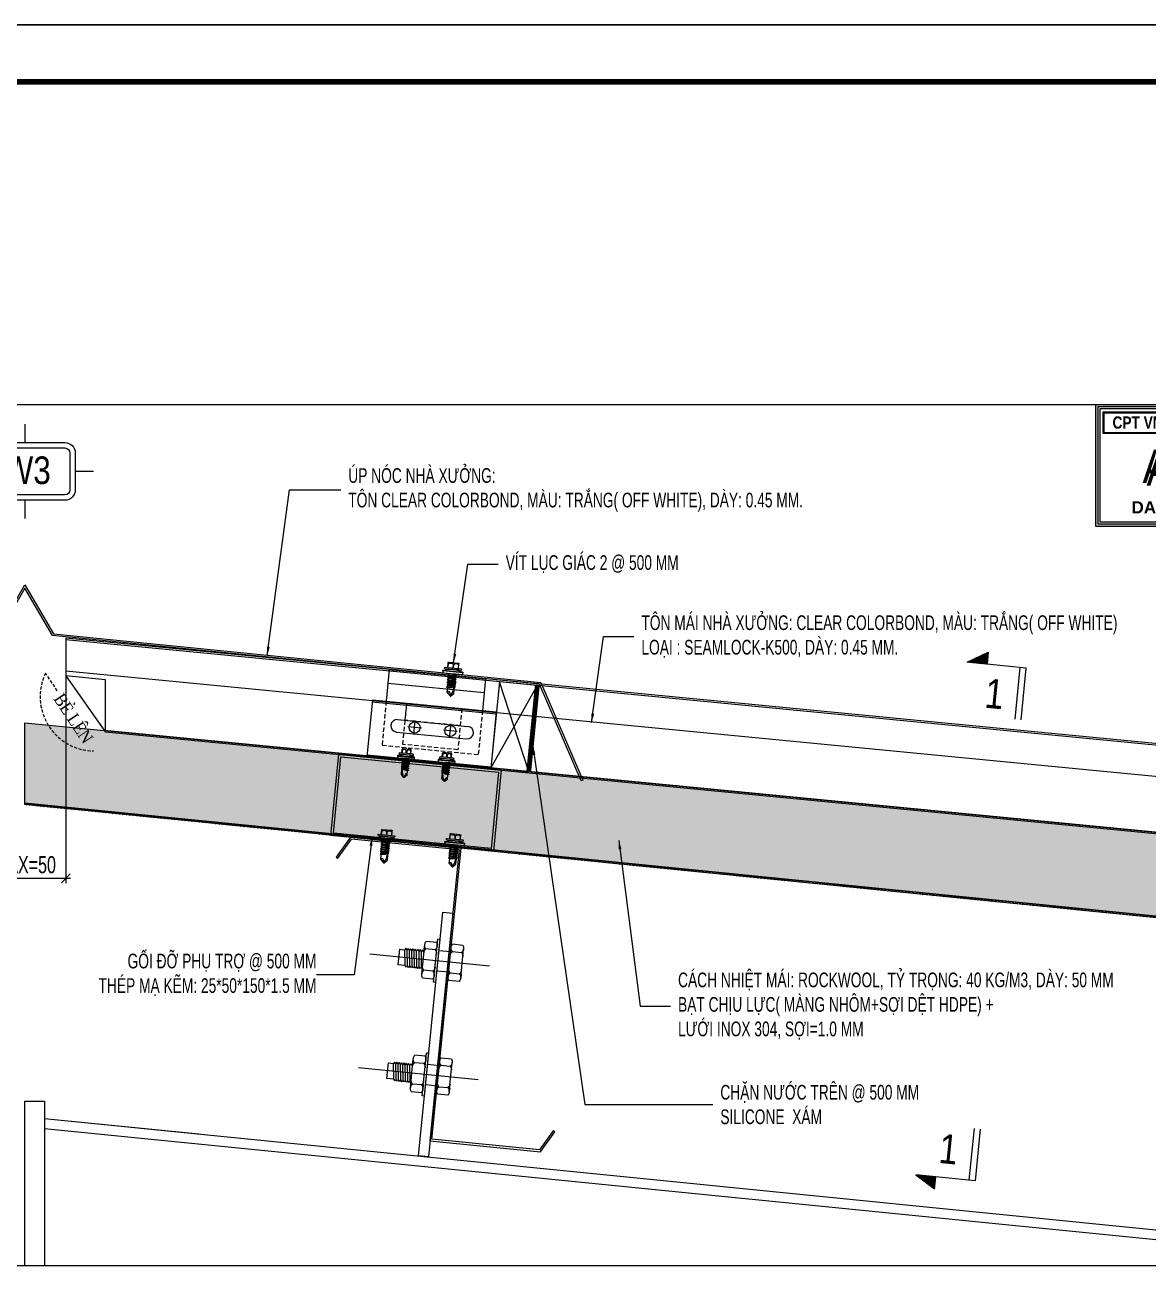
# Model space of a CAD drawing. Header units: inches. Extents: x 340055 to 349452, y -34649 to -30845.
# Drawn here: x 343103.1 to 343332.3, y -32545.8 to -32291.3 of the extents above; entities that cross this region are included whole.
import ezdxf
from ezdxf.enums import TextEntityAlignment as Align

# ---------------------------------------------------------------- set-up
doc = ezdxf.new("R2010")
doc.units = ezdxf.units.IN
doc.header["$MEASUREMENT"] = 0
doc.linetypes.add('DASHED2', pattern=[9.524999999999999, 6.349999999999999, -3.174999999999999])
doc.linetypes.add('HIDDEN2', pattern=[4.7624999999999975, 3.174999999999999, -1.587499999999999])
for name, color, linetype in [('1', 1, 'Continuous'), ('2', 2, 'Continuous'), ('2NET-VE', 8, 'Continuous'), ('3', 3, 'Continuous'), ('5', 5, 'Continuous'), ('7', 7, 'Continuous'), ('8', 8, 'Continuous'), ('9', 9, 'Continuous'), ('DIM', 8, 'Continuous'), ('flashing', 6, 'Continuous'), ('GIANG', 1, 'Continuous'), ('NET IN', 3, 'Continuous'), ('ROOFING', 4, 'Continuous'), ('STRUCTURE', 1, 'Continuous')]:
    doc.layers.add(name, color=color, linetype=linetype)
doc.layers.add('TL-TIILE BLOCK A2$0$TL-TITLE BLOCK 1', color=7, linetype='Continuous', lineweight=50)
doc.styles.add('2501', font='', dxfattribs={"height": 250})
doc.styles.add('DIM', font='SIMPLEX.shx', dxfattribs={"width": 0.7, "bigfont": 'EXTFONT.shx'})
doc.styles.add('hx2', font='')
doc.styles.add('HX3', font='')
doc.styles.add('ST1H', font='vnshxh.shx', dxfattribs={"width": 0.7})
doc.styles.get('2501').set_extended_font_data('.VnArialH', bold=True)
doc.styles.get('hx2').set_extended_font_data('.VnArial NarrowH')
doc.styles.get('HX3').set_extended_font_data('.VnBlackH')
doc.dimstyles.new('3', dxfattribs={"dimtxt": 3.5, "dimasz": 1.8, "dimexe": 1, "dimexo": 0, "dimgap": 1, "dimtad": 1, "dimdec": 0, "dimlfac": 3, "dimzin": 0, "dimdsep": 46, "dimtxsty": 'ST1H', "dimblk": 'OBLIQUE', "dimcen": 1, "dimdle": 1, "dimclrd": 8, "dimclre": 8, "dimclrt": 3, "dimadec": 0, "dimazin": 0, "dimtfac": 1, "dimtdec": 0, "dimtix": 1, "dimtofl": 0, "dimtmove": 1, "dimatfit": 3, "dimfxl": 0, "dimtolj": 1, "dimtzin": 0, "dimlwd": -1, "dimlwe": -1, "dimarcsym": 0})

# ---------------------------------------------------------------- blocks, each defined once
blk = doc.blocks.new('*U82')
at = {"layer": '2NET-VE', "ltscale": 0.5}
for p, q in [((4.02871119149e-05, 8.319874689765246), (9.466706990808484, 8.319874685468669)), ((22.91343336234266, 7.38987916511723), (22.87069291986178, 7.38987916511723)), ((4.02871119149e-05, -8.320125312848058), (9.466706987119565, -8.32012531326473)), ((22.91343336234266, -7.389879165995813), (22.91174140836509, -7.389879165995813))]:
    blk.add_line(p, q, dxfattribs=at)
at = {"layer": '7', "linetype": 'Continuous'}
for p, q in [((21.91474915082497, 6.385581830747464), (23.13037662537889, 7.662698196652849)), ((22.34849698870519, -6.385581830907545), (23.84662732247149, 6.385581830747464)), ((23.13037662537889, 7.662698196652849), (23.84662732247149, 6.385581830747464)), ((23.84662732247149, 6.385581830747464), (25.06225479751291, 7.662698196652849)), ((24.28037516083921, -6.385581830907545), (25.77850549411803, 6.385581830747464)), ((25.06225479751291, 7.662698196652849), (25.77850549411803, 6.385581830747464)), ((25.77850549411803, 6.385581830747464), (26.99413296914124, 7.662698196652849)), ((26.21225333248574, -6.385581830907545), (27.71038366576819, 6.385581830747464)), ((26.99413296914124, 7.662698196652849), (27.71038366576819, 6.385581830747464)), ((27.71038366576819, 6.385581830747464), (28.92601114080596, 7.662698196652849)), ((28.14413150413591, -6.385581830907545), (29.64226183789859, 6.385581830747464)), ((28.92601114080596, 7.662698196652849), (29.64226183789859, 6.385581830747464)), ((29.64226183741473, 6.385581830747464), (30.8578893124343, 7.66269819663284)), ((30.07600967578244, -6.385581830925736), (31.57414000954876, 6.385581830747464)), ((30.07600967578244, -6.385581830925736), (31.57414000908308, 6.385581830747464)), ((30.8578893124343, 7.66269819663284), (31.57414000954876, 6.385581830747464)), ((31.57414000908308, 6.385581830747464), (32.78976748410267, 7.66269819663284)), ((32.00788784742896, -6.385581830945744), (33.50601818119527, 6.385581830747464)), ((32.78976748410267, 7.66269819663284), (33.50601818119527, 6.385581830747464)), ((33.50601818072963, 6.385581830727455), (34.72164565573101, 7.66269819663284)), ((33.93976601907914, -6.385581830945744), (35.43789635284182, 6.385581830727455)), ((33.93976601907914, -6.385581830945744), (35.43789635237615, 6.385581830747464)), ((33.93976601907914, -6.385581830945744), (35.43789635284182, 6.385581830727455)), ((34.72164565573101, 7.66269819663284), (35.43789635284182, 6.385581830727455)), ((35.43789635237615, 6.385581830747464), (36.65352382739937, 7.66269819663284)), ((35.87164419074386, -6.385581830945744), (37.36977452449199, 6.385581830727455)), ((36.65352382739937, 7.66269819663284), (37.36977452449199, 6.385581830727455)), ((41.87965121403455, 6.385581830727455), (37.36977452449199, 6.385581830727455)), ((41.87965121403455, 6.385581830727455), (41.87965121401636, -6.385581830965753)), ((22.09845355999121, -6.385581831003951), (21.66470572204915, -6.385581831003951)), ((22.34849698870519, -6.385581830907545), (21.91474915080314, -6.385581830907545)), ((22.34849698870519, -6.385581830907545), (23.06474768581963, -7.662698196812931)), ((23.06474768581963, -7.662698196812931), (24.28037516083921, -6.385581830907545)), ((24.28037516083921, -6.385581830907545), (24.99662585746617, -7.662698196812931)), ((24.99662585746617, -7.662698196812931), (26.21225333248574, -6.385581830907545)), ((26.21225333248574, -6.385581830907545), (26.92850402913452, -7.662698196812931)), ((26.92850402913452, -7.662698196812931), (28.14413150413591, -6.385581830907545)), ((28.14413150413591, -6.385581830907545), (28.86038220078105, -7.662698196812931)), ((28.86038220078105, -7.662698196812931), (30.07600967578244, -6.385581830925736)), ((30.07600967578244, -6.385581830925736), (30.79226037242758, -7.662698196812931)), ((30.79226037242758, -7.662698196812931), (32.00788784742896, -6.385581830945744)), ((32.00788784742896, -6.385581830945744), (32.72413854407775, -7.66269819683112)), ((32.72413854407775, -7.66269819683112), (33.93976601907914, -6.385581830945744)), ((33.93976601907914, -6.385581830945744), (34.65601671572429, -7.66269819683112)), ((34.65601671572429, -7.66269819683112), (35.87164419074386, -6.385581830945744)), ((35.87164419078388, -6.385581830925736), (41.87965121401636, -6.385581830965753))]:
    blk.add_line(p, q, dxfattribs=at)
at = {"layer": '8', "linetype": 'Continuous'}
for p, q in [((-10.24076548806624, 8.7777989853513), (-10.2407654878516, 11.85002863176863)), ((-10.240765487928, -11.8500286404868), (-10.2407654878516, 11.85002863176863)), ((-0.9216546193711109, 14.92225827810956), (-9.319110868458665, 14.92225827801315)), ((0, 8.777798985214877), (1.164153e-10, 11.85002863184684)), ((5.82077e-11, -11.85002864037039), (1.164153e-10, 11.85002863184684)), ((9.466666660932127, -17.55559797977184), (9.466666660932127, 17.55559797893329)), ((9.466666660932127, 17.55559797893329), (11.42394023400108, 17.55559797875867)), ((11.42394023384828, -17.55559797957721), (11.42394023400108, 17.55559797875867)), ((11.42394023400108, 8.777798989067373), (11.4239402339065, 11.85002863569933)), ((11.42394023394288, -11.85002863651789), (11.4239402339065, 11.85002863569933)), ((12.34559485337584, 14.92225828196205), (20.74305110248159, 14.92225828186383)), ((21.66470572206734, 8.777798989203795), (21.66470572185634, 11.85002863562111)), ((21.66470572189272, -11.85002863663431), (21.66470572185634, 11.85002863562111)), ((-1.38547495232342, 8.777798985313103), (-8.855290535466338, 8.777798985331293)), ((12.80941518632815, 8.777798989163779), (20.27923076947107, 8.777798989183788)), ((-10.24076548779339, -8.777798993854839), (-10.240765487928, -11.8500286404868)), ((-1.38547495232342, -8.77779899404947), (-8.855290535524544, -8.77779899404947)), ((-1.346052e-10, -8.777798993913047), (5.82077e-11, -11.85002864037039)), ((11.42394023411751, -8.77779899006237), (11.42394023394288, -11.85002863651789)), ((12.80941518632815, -8.777798990196976), (20.27923076948926, -8.777798990196976)), ((21.6647057218163, -8.777798990004161), (21.66470572189272, -11.85002863663431)), ((-9.319110868440477, -14.92225828672951), (-0.9216546193129032, -14.92225828665311)), ((9.466666660932127, -17.55559797977184), (11.42394023384828, -17.55559797957721)), ((20.7430511024634, -14.92225828287883), (12.34559485331763, -14.92225828280061))]:
    blk.add_line(p, q, dxfattribs=at)
at = {"layer": '8', "ltscale": 10}
blk.add_line((-32.75750375750795, -1.989e-12), (65.48963664654573, -4.292868183907592e-10), dxfattribs=at)
at = {"layer": '8', "linetype": 'Continuous'}
for centre, radius, start, end in [((-4.659476129978429, 11.85002863161401), 5.581289358038603, 146.6020000101309, 180), ((-6.141761090973886, 11.85002863184684), 4.099004396956814, 180, 228.5476307284402), ((-4.099004396895907, 11.85002863173043), 4.099004396956814, 311.4523692762854, 0), ((-5.581289358029606, 11.85002863184684), 5.581289358038603, 0, 33.39799999770286), ((17.00522959203069, 11.85002863569933), 5.581289358038603, 146.6020000022971, 180), ((15.52294463086061, 11.85002863558292), 4.099004396956814, 180, 228.5476307253763), ((17.56570132495678, 11.85002863569933), 4.099004396956814, 311.4523692715597, 0), ((16.08341636397951, 11.85002863546651), 5.581289358038603, 0, 33.39799998986911), ((-6.141761090915678, 5.705569339010372), 4.099004396956814, 131.4523692762853, 180), ((-4.099004396837699, 5.705569338875767), 4.099004396956814, 0, 48.54763072844033), ((15.52294463084242, 5.705569342726443), 4.099004396956814, 131.4523692715597, 180), ((17.5657013249204, 5.705569342862868), 4.099004396956814, 0, 48.54763072537632), ((-6.141761090973886, -5.705569347515727), 4.099004396956814, 180, 228.5476307284402), ((-6.141761090915678, -11.85002864035038), 4.099004396956814, 131.4523692762853, 180), ((-4.099004396895907, -5.705569347612134), 4.099004396956814, 311.4523692762854, 0), ((-4.099004396972304, -11.85002864025397), 4.099004396956814, 0, 48.54763072844033), ((15.52294463086061, -5.705569343759641), 4.099004396956814, 180, 228.5476307253763), ((15.52294463097703, -11.85002863640148), 4.099004396956814, 131.4523692715597, 180), ((17.56570132495678, -5.705569343663233), 4.099004396956814, 311.4523692715597, 0), ((17.56570132493859, -11.8500286364997), 4.099004396956814, 0, 48.54763072537632), ((-4.659476129880204, -11.85002864025397), 5.581289358038603, 180, 213.3979999977029), ((-5.581289358106005, -11.85002864040859), 5.581289358038603, 326.6020000101309, 0), ((17.00522959211073, -11.85002863655791), 5.581289358038603, 180, 213.3979999898691), ((16.08341636388493, -11.85002863640148), 5.581289358038603, 326.6020000022971, 0)]:
    blk.add_arc(centre, radius, start, end, dxfattribs=at)
blk = doc.blocks.new('*U81')
at = {"layer": '2NET-VE', "ltscale": 0.5}
for p, q in [((4.02871119149e-05, 8.319874689765246), (9.46670697776559, 8.319874685468669)), ((22.91343334929976, 7.38987916511723), (22.87069290681889, 7.38987916511723)), ((4.02871119149e-05, -8.320125312848058), (9.46670697407667, -8.32012531326473)), ((22.91343334929976, -7.389879165995813), (22.91174139532219, -7.389879165995813))]:
    blk.add_line(p, q, dxfattribs=at)
at = {"layer": '7', "linetype": 'Continuous'}
for p, q in [((21.91474913778207, 6.385581830747464), (23.13037661233599, 7.662698196652849)), ((22.34849697566229, -6.385581830907545), (23.8466273094286, 6.385581830747464)), ((23.13037661233599, 7.662698196652849), (23.8466273094286, 6.385581830747464)), ((23.8466273094286, 6.385581830747464), (25.06225478447001, 7.662698196652849)), ((24.28037514779631, -6.385581830907545), (25.77850548107513, 6.385581830747464)), ((25.06225478447001, 7.662698196652849), (25.77850548107513, 6.385581830747464)), ((25.77850548107513, 6.385581830747464), (26.99413295609835, 7.662698196652849)), ((26.21225331944284, -6.385581830907545), (27.7103836527253, 6.385581830747464)), ((26.99413295609835, 7.662698196652849), (27.7103836527253, 6.385581830747464)), ((27.7103836527253, 6.385581830747464), (28.92601112776307, 7.662698196652849)), ((28.14413149109301, -6.385581830907545), (29.64226182485569, 6.385581830747464)), ((28.92601112776307, 7.662698196652849), (29.64226182485569, 6.385581830747464)), ((29.64226182437184, 6.385581830747464), (30.85788929939141, 7.66269819663284)), ((30.07600966273954, -6.385581830925736), (31.57413999650586, 6.385581830747464)), ((30.07600966273954, -6.385581830925736), (31.57413999604019, 6.385581830747464)), ((30.85788929939141, 7.66269819663284), (31.57413999650586, 6.385581830747464)), ((31.57413999604019, 6.385581830747464), (32.78976747105978, 7.66269819663284)), ((32.00788783438607, -6.385581830945744), (33.50601816815238, 6.385581830747464)), ((32.78976747105978, 7.66269819663284), (33.50601816815238, 6.385581830747464)), ((33.50601816768673, 6.385581830727455), (34.72164564268812, 7.66269819663284)), ((33.93976600603624, -6.385581830945744), (35.43789633979893, 6.385581830727455)), ((33.93976600603624, -6.385581830945744), (35.43789633933326, 6.385581830747464)), ((33.93976600603624, -6.385581830945744), (35.43789633979893, 6.385581830727455)), ((34.72164564268812, 7.66269819663284), (35.43789633979893, 6.385581830727455)), ((35.43789633933326, 6.385581830747464), (36.65352381435648, 7.66269819663284)), ((35.87164417770096, -6.385581830945744), (37.36977451144909, 6.385581830727455)), ((36.65352381435648, 7.66269819663284), (37.36977451144909, 6.385581830727455)), ((41.87965120099166, 6.385581830727455), (37.36977451144909, 6.385581830727455)), ((41.87965120099166, 6.385581830727455), (41.87965120097347, -6.385581830965753)), ((22.09845354694831, -6.385581831003951), (21.66470570900626, -6.385581831003951)), ((22.34849697566229, -6.385581830907545), (21.91474913776024, -6.385581830907545)), ((22.34849697566229, -6.385581830907545), (23.06474767277674, -7.662698196812931)), ((23.06474767277674, -7.662698196812931), (24.28037514779631, -6.385581830907545)), ((24.28037514779631, -6.385581830907545), (24.99662584442327, -7.662698196812931)), ((24.99662584442327, -7.662698196812931), (26.21225331944284, -6.385581830907545)), ((26.21225331944284, -6.385581830907545), (26.92850401609163, -7.662698196812931)), ((26.92850401609163, -7.662698196812931), (28.14413149109301, -6.385581830907545)), ((28.14413149109301, -6.385581830907545), (28.86038218773816, -7.662698196812931)), ((28.86038218773816, -7.662698196812931), (30.07600966273954, -6.385581830925736)), ((30.07600966273954, -6.385581830925736), (30.79226035938469, -7.662698196812931)), ((30.79226035938469, -7.662698196812931), (32.00788783438607, -6.385581830945744)), ((32.00788783438607, -6.385581830945744), (32.72413853103486, -7.66269819683112)), ((32.72413853103486, -7.66269819683112), (33.93976600603624, -6.385581830945744)), ((33.93976600603624, -6.385581830945744), (34.6560167026814, -7.66269819683112)), ((34.6560167026814, -7.66269819683112), (35.87164417770096, -6.385581830945744)), ((35.87164417774098, -6.385581830925736), (41.87965120097347, -6.385581830965753))]:
    blk.add_line(p, q, dxfattribs=at)
at = {"layer": '8', "linetype": 'Continuous'}
for p, q in [((-10.24076548806624, 8.7777989853513), (-10.2407654878516, 11.85002863176863)), ((-10.240765487928, -11.8500286404868), (-10.2407654878516, 11.85002863176863)), ((-0.9216546193711109, 14.92225827810956), (-9.319110868458665, 14.92225827801315)), ((0, 8.777798985214877), (1.164153e-10, 11.85002863184684)), ((5.82077e-11, -11.85002864037039), (1.164153e-10, 11.85002863184684)), ((9.466666647889232, -17.55559797977184), (9.466666647889232, 17.55559797893329)), ((9.466666647889232, 17.55559797893329), (11.42394022095819, 17.55559797875867)), ((11.42394022080539, -17.55559797957721), (11.42394022095819, 17.55559797875867)), ((11.42394022095819, 8.777798989067373), (11.4239402208636, 11.85002863569933)), ((11.42394022089998, -11.85002863651789), (11.4239402208636, 11.85002863569933)), ((12.34559484033294, 14.92225828196205), (20.74305108943869, 14.92225828186383)), ((21.66470570902444, 8.777798989203795), (21.66470570881344, 11.85002863562111)), ((21.66470570884982, -11.85002863663431), (21.66470570881344, 11.85002863562111)), ((-1.38547495232342, 8.777798985313103), (-8.855290535466338, 8.777798985331293)), ((12.80941517328525, 8.777798989163779), (20.27923075642817, 8.777798989183788)), ((-10.24076548779339, -8.777798993854839), (-10.240765487928, -11.8500286404868)), ((-1.38547495232342, -8.77779899404947), (-8.855290535524544, -8.77779899404947)), ((-1.346052e-10, -8.777798993913047), (5.82077e-11, -11.85002864037039)), ((11.42394022107461, -8.77779899006237), (11.42394022089998, -11.85002863651789)), ((12.80941517328525, -8.777798990196976), (20.27923075644636, -8.777798990196976)), ((21.66470570877341, -8.777798990004161), (21.66470570884982, -11.85002863663431)), ((-9.319110868440477, -14.92225828672951), (-0.9216546193129032, -14.92225828665311)), ((9.466666647889232, -17.55559797977184), (11.42394022080539, -17.55559797957721)), ((20.7430510894205, -14.92225828287883), (12.34559484027473, -14.92225828280061))]:
    blk.add_line(p, q, dxfattribs=at)
at = {"layer": '8', "ltscale": 10}
blk.add_line((-32.75750375750795, -1.989e-12), (65.48963663350283, -4.292868183907592e-10), dxfattribs=at)
at = {"layer": '8', "linetype": 'Continuous'}
for centre, radius, start, end in [((-4.659476129978429, 11.85002863161401), 5.581289358038603, 146.6020000101309, 180), ((-6.141761090973886, 11.85002863184684), 4.099004396956814, 180, 228.5476307284402), ((-4.099004396895907, 11.85002863173043), 4.099004396956814, 311.4523692762854, 0), ((-5.581289358029606, 11.85002863184684), 5.581289358038603, 0, 33.39799999770286), ((17.0052295789878, 11.85002863569933), 5.581289358038603, 146.6020000022971, 180), ((15.52294461781772, 11.85002863558292), 4.099004396956814, 180, 228.5476307253763), ((17.56570131191389, 11.85002863569933), 4.099004396956814, 311.4523692715597, 0), ((16.08341635093662, 11.85002863546651), 5.581289358038603, 0, 33.39799998986911), ((-6.141761090915678, 5.705569339010372), 4.099004396956814, 131.4523692762853, 180), ((-4.099004396837699, 5.705569338875767), 4.099004396956814, 0, 48.54763072844033), ((15.52294461779953, 5.705569342726443), 4.099004396956814, 131.4523692715597, 180), ((17.56570131187751, 5.705569342862868), 4.099004396956814, 0, 48.54763072537632), ((-6.141761090973886, -5.705569347515727), 4.099004396956814, 180, 228.5476307284402), ((-6.141761090915678, -11.85002864035038), 4.099004396956814, 131.4523692762853, 180), ((-4.099004396895907, -5.705569347612134), 4.099004396956814, 311.4523692762854, 0), ((-4.099004396972304, -11.85002864025397), 4.099004396956814, 0, 48.54763072844033), ((15.52294461781772, -5.705569343759641), 4.099004396956814, 180, 228.5476307253763), ((15.52294461793413, -11.85002863640148), 4.099004396956814, 131.4523692715597, 180), ((17.56570131191389, -5.705569343663233), 4.099004396956814, 311.4523692715597, 0), ((17.5657013118957, -11.8500286364997), 4.099004396956814, 0, 48.54763072537632), ((-4.659476129880204, -11.85002864025397), 5.581289358038603, 180, 213.3979999977029), ((-5.581289358106005, -11.85002864040859), 5.581289358038603, 326.6020000101309, 0), ((17.00522957906783, -11.85002863655791), 5.581289358038603, 180, 213.3979999898691), ((16.08341635084203, -11.85002863640148), 5.581289358038603, 326.6020000022971, 0)]:
    blk.add_arc(centre, radius, start, end, dxfattribs=at)
blk = doc.blocks.new('XM150')
at = {"layer": '2', "ltscale": 0.015}
for p, q in [((68.90000000607688, 179.9999999968568), (0.9000000058440492, 180.0000000004657)), ((0.8999999975203536, 1.100000000558794), (0.9000000058440492, 180.0000000004657)), ((2.00000000372529, 178.9000000001397), (1.999999996740371, 2.328306436538696e-10)), ((2.00000000372529, 178.9000000001397), (68.26491470925976, 178.899999997695)), ((75.44737206102582, 166.4596189402509), (68.26491470925976, 178.899999997695)), ((68.90000000607688, 179.9999999968568), (76.40000000526197, 167.0096189402975)), ((76.40000000526197, 167.0096189402975), (75.44737206102582, 166.4596189402509)), ((-73.50000000023283, 12.99038106121588), (-72.5473720569862, 13.54038106126245)), ((-66.00000000046566, 3.608874976634979e-09), (-73.50000000023283, 12.99038106121588)), ((-72.5473720569862, 13.54038106126245), (-65.36491470516194, 1.100000003352761)), ((1.999999996740371, 2.328306436538696e-10), (-66.00000000046566, 3.608874976634979e-09)), ((-65.36491470516194, 1.100000003352761), (0.8999999975203536, 1.100000000558794))]:
    blk.add_line(p, q, dxfattribs=at)
at = {"layer": '5'}
blk.add_lwpolyline([(7.999999983760063, -9.999999999883585), (8.000000005296897, 139.9999999997672), (2.000000009255018, 139.9999999974389), (1.999999998894054, -10), (7.999999983760063, -9.999999999883585)], close=True, dxfattribs=at)
at = {"layer": 'GIANG', "xscale": 0.7499999999999999, "yscale": 0.7499999999999999, "zscale": 0.7499999999999999}
for name, p in [('*U82', (0.9000000036903657, 109.9973211312899)), ('*U81', (0.900000003632158, 39.99732113152277))]:
    blk.add_blockref(name, p, dxfattribs=at)
blk = doc.blocks.new('TENTRUC')
at = {"layer": '7'}
for p, q in [((0, 8.266970550139376), (0, 10.26494275186996)), ((-7.478138170845339, 5.132471375931345), (-5.48016596911475, 5.132471375931345)), ((5.480165968998334, 5.132471375931345), (7.478138170787133, 5.132471375931345)), ((0, 0), (0, 1.997972201737866))]:
    blk.add_line(p, q, dxfattribs=at)
blk.add_lwpolyline([(-4.356290969124529, 8.266970550139376), (4.356290969066321, 8.266970550139376, -0.4142135623730951), (5.480165968998334, 7.143095550134603), (5.480165968998334, 3.121847201728087, -0.4142135623731356), (4.356290969066321, 1.997972201737866), (-4.356290969124529, 1.997972201737866, -0.4142135623730951), (-5.48016596911475, 3.121847201728087), (-5.48016596911475, 7.143095550134603, -0.4142135623730951)], format="xyb", close=True, dxfattribs=at)
at = {"layer": '8', "ltscale": 15}
blk.add_lwpolyline([(-4.356290969124529, 7.684228657955828), (4.356290969066321, 7.684228657955828, -0.4142135623730951), (4.897424076916648, 7.143095550134603), (4.897424076916648, 3.121847201728087, -0.4142135623731794), (4.356290969066321, 2.580714093906863), (-4.356290969124529, 2.580714093921415, -0.4142135623730951), (-4.897424076974856, 3.121847201728087), (-4.897424076974856, 7.143095550134603, -0.4142135623730951)], format="xyb", close=True, dxfattribs=at)
at = {"layer": '3', "style": 'hx2'}
blk.add_attdef('TR', text='', height=2.904000000000001, dxfattribs=at).set_placement((-0.1556105660274625, 3.826916686033655), align=Align.CENTER)
blk = doc.blocks.new('Short_Self_drilling')
at = {"layer": 'STRUCTURE', "color": 1, "linetype": 'Continuous'}
for p, q in [((6.427627954479767, 1.738392833212921), (-6.429513005297069, 1.731407889110349)), ((5.140815966860309, 3.758576308190055), (-5.14489680096085, 3.752988352908037)), ((-2.573002946065441, 2.897242611076892), (-5.14443113802034, 2.895845622256533)), ((-3.430611339657064, 3.753919678788276), (-3.432241159947287, 6.753919236069512)), ((2.996096488470096, 7.185983073446356), (-3.003902626091595, 7.182723432865324)), ((2.569853437845137, 2.900036588717998), (-2.573002946065441, 2.897242611076892)), ((-2.139722270753346, 2.804301490893651), (-2.139772891068527, 2.897477973489782)), ((6.254783779336451, 0.0033980583401509), (0, 0)), ((2.153436330773339, 2.803610794889015), (2.153384068114194, 2.899810331941417)), ((2.155231403857344, -0.5005684986439779), (2.15495177851361, 0.0141360434123012)), ((5.141281629800816, 2.901433577538357), (2.569853437845137, 2.900036588717998)), ((3.426530505556522, 3.757644982309622), (3.424900685266298, 6.757644539590662)), ((2.991563898096242, -1.173873452849355), (-2.701271820829788, -0.2300478911484528)), ((2.992392778130254, -2.699587513408329), (-2.700442940795775, -1.755761951707427)), ((2.993221658163487, -4.225301573973735), (-2.699614060763321, -3.281476012272638)), ((2.994050538196721, -5.751015634532515), (-2.698785180729308, -4.807190072831807)), ((2.994879418229954, -7.276729695091684), (-2.697956300695295, -6.332904133390587)), ((-1.907191146453572, -7.989583161942521), (-2.697127420662841, -7.858618193949756)), ((-2.137447682919757, -1.38251746946623), (-2.137727308262713, -0.8678129274101462)), ((-2.136618802886524, -2.908231530031636), (-2.136898428229479, -2.393526987975357)), ((-2.135789922853291, -4.433945590590611), (-2.136069548196246, -3.919241048534526)), ((-2.134961042819278, -5.959659651149584), (-2.135240668163012, -5.444955109093501)), ((-2.134132162785265, -7.485373711708558), (-2.134411788129, -6.970669169652475)), ((2.156060283889798, -2.026282559202952), (2.155780658547623, -1.511578017146868)), ((2.15688916392459, -3.551996619768162), (2.156609538580076, -3.037292077712078)), ((2.157718043957824, -5.077710680327137), (2.157438418614089, -4.563006138271052)), ((2.158546923991057, -6.603424740886306), (2.158267298648102, -6.088720198830222)), ((2.15937580402429, -8.129138801445281), (2.159096178681335, -7.614434259389196)), ((-2.136158421138263, -12.33087536617618), (-2.138249313164383, -8.482184079380202)), ((2.995708298264746, -8.802443755650854), (-1.142445727708296, -8.11637169230341)), ((2.149547514491652, -12.31434126327446), (2.147825613319842, -9.144849030159936))]:
    blk.add_line(p, q, dxfattribs=at)
blk.add_lwpolyline([(6.427860785949242, 1.309821467886779), (6.427627954479767, 1.738392833212921), (2.141332692833592, 2.806627274651808), (-2.144380960424314, 2.804298959951016), (-6.429513005297069, 1.731407889110349), (-6.429280173826034, 1.302836523784402)], close=True, dxfattribs=at)
for points in [[(-6.429280173826034, 1.302836523784402, -0.0888693454293002), (-6.25478377933567, -0.0033980583403458), (0, 0)], [(-0.1341407912236069, 3.755710563915012), (-0.330345590953844, 6.230310601738112, 0.3388783609517814), (-3.136335632067389, 6.228786181678383), (-3.329851547487903, 3.753974418914497)], [(3.295402521552594, 3.757573743949576), (3.099197721822357, 6.232173781772481, 0.3388783609517814), (0.2932076807080323, 6.230649361712753), (0.0996917652875189, 3.755837598948866)], [(-0.0831780369654942, -14.04042361661777), (-1.03952331320709, -12.24293085970332, -0.1486571711961959), (-1.399506232658105, -11.20425887450743), (-1.950379671918978, -7.716112156382742, -0.8150058696070384), (-1.207708120741569, -7.772025647410178, 0.1508326184272741), (-0.8461097890631208, -8.67637043731208)], [(2.149547514491652, -12.31434126327446), (0.1736163688643241, -14.2353829229142, -0.3335959825449872), (-0.1674471447708389, -14.24431018685326), (-2.136158421138263, -12.33087536617618)], [(2.149547514491652, -12.31434126327446), (1.711418715799611, -11.69935902120947, 0.522420288142555), (0.8806162489542787, -11.70855234734862), (-0.1674471447708389, -14.24431018685326)]]:
    blk.add_lwpolyline(points, format="xyb", dxfattribs=at)
for points in [[(2.991563898096242, -1.173873452849355), (2.155780993783212, -1.512195084185675), (-2.14239666522995, -0.8481802353483413), (-2.701271820829788, -0.2300478911484528), (-2.356202546260776, -0.0012800624287723)], [(2.992392778130254, -2.699587513408329), (2.156609873816445, -3.037909144744844), (-2.141567785197496, -2.37389429590751), (-2.700442940795775, -1.755761951707427), (-2.137447682919757, -1.38251746946623), (2.156060283889798, -2.026282559202952), (2.992392778130254, -2.699587513408329)], [(2.993221658163487, -4.225301573973735), (2.157438753850458, -4.56362320531025), (-2.140738905162704, -3.899608356472721), (-2.699614060763321, -3.281476012272638), (-2.136618802886524, -2.908231530031636), (2.15688916392459, -3.551996619768162), (2.993221658163487, -4.225301573973735)], [(2.994050538196721, -5.751015634532515), (2.158267633882912, -6.089337265869223), (-2.13991002512947, -5.425322417031696), (-2.698785180729308, -4.807190072831807), (-2.135789922853291, -4.433945590590611), (2.157718043957824, -5.077710680327137), (2.994050538196721, -5.751015634532515)], [(2.994879418229954, -7.276729695091684), (2.159096513917704, -7.615051326428198), (-2.139081145097017, -6.951036477590864), (-2.697956300695295, -6.332904133390587), (-2.134961042819278, -5.959659651149584), (2.158546923991057, -6.603424740886306), (2.994879418229954, -7.276729695091684)], [(-1.82255174405405, -8.525522331768894), (-2.138252265063004, -8.476750538149838), (-2.697127420662841, -7.858618193949756), (-2.134132162785265, -7.485373711708558), (-1.830993748842177, -7.530826038752299)], [(-1.26446323386803, -7.615771163026237), (2.15937580402429, -8.129138801445281), (2.995708298264746, -8.802443755650854)], [(-1.178973661122914, -0.0006405051596759999), (2.155231403857344, -0.5005684986439779), (2.991563898096242, -1.173873452849355)], [(2.995708298264746, -8.802443755650854), (2.159925393950938, -9.140765386987173), (-0.8461097890631208, -8.67637043731208)]]:
    blk.add_lwpolyline(points, dxfattribs=at)
for centre, radius, start, end in [((-4.990675107008168, 3.324500645651953), 0.4553965811850028, 109.7948656341679, 250.2673889182501), ((-3.00366979462134, 6.754152067539183), 0.4285714285714286, 90.03112727622582, 180.0311272761997), ((2.996329319940351, 6.757411708120407), 0.4285714285714286, 0.0311272761997568, 90.03112727622582), ((5.067819174060787, 3.329965159149001), 0.4347827605151089, 279.7275654188923, 80.33468913347895), ((9.987420900819416, 0.1735689433930604), 3.736514152360963, 162.296318979917, 182.6103064937473)]:
    blk.add_arc(centre, radius, start, end, dxfattribs=at)
blk = doc.blocks.new('AUDIT_I_200512002610-1')
at = {"color": 1, "xscale": 0.96000000076829, "yscale": 0.96000000076829, "zscale": 0.96000000076829, "rotation": 359.9688729454758}
for p in [(28.15737128152978, 12.55108339141776), (57.5402988806174, 12.55108339141776)]:
    blk.add_blockref('Short_Self_drilling', p, dxfattribs=at)
blk = doc.blocks.new('A$C6DF15AF1')
at = {"color": 8}
for p, q in [((13.21068915980868, 79.00449123112048), (12.06133289355785, 56.03322699369892)), ((13.21068915980868, 79.00449123112048), (83.12323200958781, 75.50645044417615)), ((83.12323200958781, 75.50645044417615), (81.97387574333698, 52.53518620675459)), ((12.7109690438956, 69.01698504094384), (82.62351189367473, 65.5189442539995)), ((2.073826772160828, 56.53294710611953), (-1.17088202387e-05, 15.08479641685699)), ((1.998868754599243, 55.0348211775854), (91.88642384717241, 50.53734016579985)), ((2.073826772160828, 56.53294710611953), (91.96138186473401, 52.03546609433397)), ((91.96138186473401, 52.03546609433397), (89.88754338375291, 10.58731540507142)), ((20.92481356393546, 43.07411014917305), (71.86109478306024, 40.52553757582791)), ((38.47998411301523, 37.69011629936722), (28.4125779424794, 38.19383417270728)), ((33.19442208949476, 32.90827211613942), (33.6981399662327, 42.97567835593508)), ((64.41251253243534, 36.43750663584069), (54.34510636236518, 36.94122450915893)), ((59.12695050914772, 31.65566245261289), (59.63066838588566, 41.72306869238672)), ((20.47506545949727, 34.0853545780119), (71.41134667862207, 31.53678200466675)), ((-1.17088202387e-05, 15.08479641685699), (89.88754338375291, 10.58731540507142)), ((0.0749463085085154, 16.58292234539112), (89.9625014010817, 12.08544133360556))]:
    blk.add_line(p, q, dxfattribs=at)
at = {"color": 8, "linetype": 'HIDDEN2'}
for p, q in [((12.06133289355785, 56.03322699369892), (10.46222852263599, 24.07320718511619)), ((25.54343172791414, 25.32112825451623), (27.04259207565338, 55.28364682506799)), ((26.41794193070382, 42.79926408734172), (27.04259207565338, 55.28364682506799)), ((27.04259207565338, 55.28364682506799), (66.9750248901546, 53.2856465662626)), ((27.04259207565338, 55.28364682506799), (66.99261656124146, 53.2847663753855)), ((66.9750248901546, 53.2856465662626), (65.4758645426482, 23.32312799571082)), ((66.99261656124146, 53.2847663753855), (66.36796641629189, 40.80038363765924)), ((81.97387574333698, 52.53518620675459), (80.37477137241513, 20.57516639817186)), ((66.36796641629189, 40.80038363765924), (26.41794193070382, 42.79926408734172)), ((10.46222852263599, 24.07320718511619), (80.37477137241513, 20.57516639817186)), ((65.4758645426482, 23.32312799571082), (25.54343172791414, 25.32112825451623))]:
    blk.add_line(p, q, dxfattribs=at)
at = {"color": 8}
for centre, major_axis, ratio, start_param, end_param in [((20.69993951171637, 38.57973236359248), (3.181980506988983, 3.181980506988983), 0.9999999992926756, 0.7354053304071526, 3.876997983996945), ((33.44628102798015, 37.94197523604817), (2.828427117291917, 2.828427117291917), 0.9999999993126139, 5.447794310103061, 11.73097961728265), ((59.3788094476331, 36.68936557249982), (2.828427117291917, 2.828427117291917), 0.9999999993126139, 5.447794310103061, 11.73097961728265), ((71.63622073084116, 36.03115979024732), (3.181980506904846, 3.181980506904846), 0.9999999993455584, 3.876997983970636, 7.018590637560427)]:
    blk.add_ellipse(centre, major_axis=major_axis, ratio=ratio, start_param=start_param, end_param=end_param, dxfattribs=at)
at = {"color": 9, "rotation": 357.1356216438959}
blk.add_blockref('AUDIT_I_200512002610-1', (-0.5525232471991331, 4.047533380718959), dxfattribs=at)
blk = doc.blocks.new('gối đỡ 2')
at = {"color": 1, "true_color": 0xfa051e}
for points in [[(328665.4773049536, -35537.04746473613), (328698.810638287, -35537.04746473613), (328698.810638287, -35520.38079806946), (328665.4773049536, -35520.38079806946)], [(328665.9773049536, -35536.54746473613), (328698.310638287, -35536.54746473613), (328698.310638287, -35520.88079806946), (328665.9773049536, -35520.88079806946)]]:
    blk.add_lwpolyline(points, close=True, dxfattribs=at)
at = {"color": 1, "xscale": 0.3150483438356407, "yscale": 0.3150483438356407, "zscale": 0.3150483438356407, "rotation": 359.9688728259106}
for p in [(328673.5337439777, -35536.54746473613), (328687.5221950603, -35537.04746473964)]:
    blk.add_blockref('Short_Self_drilling', p, dxfattribs=at)
blk = doc.blocks.new('_Oblique')
at = {"color": 0, "linetype": 'ByBlock', "lineweight": -2}
blk.add_line((-0.5, -0.5), (0.5, 0.5), dxfattribs=at)
blk = doc.blocks.new('*D527')
at = {"color": 8, "linetype": 'Continuous', "transparency": 16777216}
for p, q in [((343094.7398250202, -32416.44891407299), (343094.7398250202, -32466.43717828153)), ((343111.407480246, -32416.44891407299), (343111.407480246, -32466.43717828153)), ((343093.7398250202, -32465.43717828153), (343112.407480246, -32465.43717828153))]:
    blk.add_line(p, q, dxfattribs=at)
at = {"layer": 'Defpoints', "color": 0, "transparency": 16777216}
for p in [(343094.7398250202, -32416.44891407299), (343111.407480246, -32416.44891407299)]:
    blk.add_point(p, dxfattribs=at)
at = {"color": 8, "transparency": 16777216, "xscale": 1.8, "yscale": 1.8, "zscale": 1.8, "rotation": 180}
blk.add_blockref('_Oblique', (343094.7398250202, -32465.43717828153), dxfattribs=at)
at = {"color": 8, "transparency": 16777216, "xscale": 1.8, "yscale": 1.8, "zscale": 1.8}
blk.add_blockref('_Oblique', (343111.407480246, -32465.43717828153), dxfattribs=at)
at = {"color": 3, "transparency": 16777216, "insert": (343103.0736526331, -32462.68717828153), "char_height": 3.5, "attachment_point": 5, "style": 'ST1H', "bg_fill": 3, "box_fill_scale": 1.25, "bg_fill_color": 256, "bg_fill_true_color": 13158600, "bg_fill_transparency": 0}
blk.add_mtext('\\A1;MAX=50', dxfattribs=at)
at = {"layer": 'Defpoints', "color": 0, "transparency": 16777216}
blk.add_point((343111.407480246, -32465.43717828153), dxfattribs=at)
blk = doc.blocks.new('MC')
at = {"layer": '2'}
h = blk.add_hatch(dxfattribs=at)
h.set_pattern_fill('ANSI31', color=256, style=0)
h.set_pattern_definition([(45, (0, 0), (-0.08838834764831843, 0.08838834764831845), [])])
h.paths.add_polyline_path([(-113.4720927102076, 4283.204289166561), (-115.9326739816104, 4283.204289166561), (-113.4720927102076, 4279.142198009507)])
for p, q in [((-102.8559880260891, 4291.261915282061), (-113.4720927102076, 4291.261915282061)), ((-113.4720927102076, 4291.261915282061), (-113.4720927102076, 4279.142198009506)), ((-102.8559880260891, 4290.01539968064), (-113.4720927102076, 4290.01539968064)), ((-113.4720927102076, 4279.142198009506), (-115.9326739816102, 4283.204289166561)), ((-115.9326739816102, 4283.204289166561), (-113.4720927102076, 4283.204289166561))]:
    blk.add_line(p, q, dxfattribs=at)
blk = doc.blocks.new('*U132')
at = {"layer": '2'}
h = blk.add_hatch(dxfattribs=at)
h.set_pattern_fill('ANSI31', color=256, scale=0.6666666666660603, angle=-90.00000000000001, style=0)
h.set_pattern_definition([(315, (-2846.550649038605, 14.31137532139165), (0.05892556509882538, 0.05892556509882535), [])])
h.paths.add_polyline_path([(8.9188770698388, 89.95943712812739), (8.9188770698388, 91.59982464239447), (6.2108162984714, 89.95943712812739)])
for p, q in [((6.21081629847049, 89.95943712812736), (8.9188770698388, 91.59982464239427)), ((8.9188770698388, 91.59982464239427), (8.9188770698388, 89.95943712812736)), ((14.29062781350012, 89.95943712812736), (6.21081629847049, 89.95943712812736)), ((13.45961741255405, 82.88203400538818), (13.45961741255405, 89.95943712812736)), ((14.29062781350012, 82.88203400538818), (14.29062781350012, 89.95943712812736))]:
    blk.add_line(p, q, dxfattribs=at)
at = {"layer": '1', "xscale": -0.6666666666660461, "yscale": 0.6666666666660461, "zscale": 0.6666666666660603, "rotation": 270}
blk.add_blockref('MC', (-2846.550649038605, 95.52035129570713), dxfattribs=at)
at = {"style": 'hx2'}
for tag, p in [('A', (10.33653742893875, 84.05539948287519)), ('B', (10.28110825316071, 21.81567465446615))]:
    blk.add_attdef(tag, text='', height=4, dxfattribs=at).set_placement(p, align=Align.CENTER)
blk = doc.blocks.new('DAUKIEMSOAT')
at = {"layer": '1'}
h = blk.add_hatch(color=10, dxfattribs=at)
h.dxf.hatch_style = 1
h.paths.add_polyline_path([(-1009.302346005781, -10752.83447554211), (-1009.302346005781, -10728.78902049125), (-944.1114220330045, -10728.78902049125), (-944.1114220330045, -10752.83447554211)], flags=16)
h.paths.add_polyline_path([(-1009.732283485635, -10753.26441302196), (-1009.732283485635, -10728.35908301139), (-943.6814845531508, -10728.35908301139), (-943.6814845531508, -10753.26441302196)])
h = blk.add_hatch(color=10, dxfattribs=at)
h.dxf.hatch_style = 1
h.paths.add_polyline_path([(-945.6589860661215, -10734.13468601643), (-1008.046240757339, -10734.13468601643), (-1008.046240757339, -10730.0549234466), (-945.6589860661215, -10730.0549234466)], flags=16)
h.paths.add_polyline_path([(-945.3977207090966, -10729.86085546201), (-945.3977207090966, -10734.32875400102), (-1008.240308742158, -10734.32875400102), (-1008.240308742158, -10729.86085546201)])
at = {"layer": '1', "color": 10}
for points in [[(-1009.732283485635, -10753.26441302196), (-1009.732283485635, -10728.35908301139), (-943.6814845531508, -10728.35908301139), (-943.6814845531508, -10753.26441302196)], [(-1009.302346005781, -10752.83447554211), (-1009.302346005781, -10728.78902049125), (-944.1114220330045, -10728.78902049125), (-944.1114220330045, -10752.83447554211)], [(-1008.872408525928, -10752.40453806225), (-1008.872408525928, -10729.2189579711), (-944.5413595128582, -10729.2189579711), (-944.5413595128582, -10752.40453806225)], [(-945.3977207090966, -10729.86085546201), (-945.3977207090966, -10734.32875400102), (-1008.240308742158, -10734.32875400102), (-1008.240308742158, -10729.86085546201)], [(-945.6589860661215, -10734.13468601643), (-1008.046240757339, -10734.13468601643), (-1008.046240757339, -10730.0549234466), (-945.6589860661215, -10730.0549234466)]]:
    blk.add_lwpolyline(points, close=True, dxfattribs=at)
at = {"layer": '1', "color": 10, "style": '2501', "width": 0.8}
blk.add_text('CPT VN MECHANICAL CONSTRUCTION JSC', height=2.5, dxfattribs=at).set_placement((-1006.342192104914, -10733.31617755078))
at = {"layer": '1', "color": 10, "style": 'HX3', "width": 0.9}
blk.add_text('APPROVED', height=6.75, dxfattribs=at).set_placement((-977.6410481890352, -10744.3738182052), align=Align.CENTER)
at = {"layer": '1', "color": 251, "linetype": 'Continuous', "true_color": 0x645e5e, "style": 'HX3', "width": 0.9}
blk.add_text('APPROVED', height=6.75, dxfattribs=at).set_placement((-976.8231337627449, -10744.91860058907), align=Align.CENTER)
at = {"layer": '1', "color": 10, "style": '2501'}
blk.add_attdef('DATE', text='', height=2.475000000000051, dxfattribs=at).set_placement((-1002.447773700955, -10749.36871982921), align=Align.MIDDLE_LEFT)
blk = doc.blocks.new('A$C57dc6cef')
at = {"layer": 'DIM', "color": 1}
blk.add_blockref('DAUKIEMSOAT', (1009.732283485635, 10753.26441302196), dxfattribs=at).add_auto_attribs({'DATE': 'DATE:11.07.2022'})
blk = doc.blocks.new('A$Cc64c765f')
at = {"layer": '9'}
blk.add_blockref('A$C57dc6cef', (-1.74714722065255, 0), dxfattribs=at)
blk = doc.blocks.new('kt kien truc 1')
at = {"layer": 'Defpoints', "color": 8}
blk.add_lwpolyline([(0, 0), (594, 0), (594, 420), (0, 420)], close=True, dxfattribs=at)
at = {"layer": 'TL-TIILE BLOCK A2$0$TL-TITLE BLOCK 1', "const_width": 1}
blk.add_lwpolyline([(20, 10), (579, 10), (584, 15), (584, 405), (579, 410), (20, 410), (15, 405), (15, 15)], close=True, dxfattribs=at)

msp = doc.modelspace()

# ---------------------------------------------------------------- hatches: boundary and pattern name
at = {"true_color": 0xf25d0d}
h = msp.add_hatch(dxfattribs=at)
h.set_pattern_fill('FLEX,_O', color=20, scale=10)
h.set_pattern_definition([(180, (671955.8649062221, 2970.114903133559), (0, 2.5), [2.5, -2.5]), (135, (671953.3649062221, 2970.114903133559), (-1.387778780781446e-16, 2.499999995804921), [0.625, -2.28553391, 0.625, -3.53553391])])
h.paths.add_polyline_path([(343103.0731583606, -32450.1023083547), (343103.0731583571, -32433.748116136), (343387.7421230316, -32461.29686039435), (343387.7421230316, -32478.52186035166)])
at = {"true_color": 0xf2ee0d}
h = msp.add_hatch(dxfattribs=at)
h.set_pattern_fill('ANSI37,_O', color=2, scale=4, angle=-5.709972488592198)
h.set_pattern_definition([(129.2900275114078, (669479.6053465572, -28759.57491328512), (0.3869752198469062, 0.3166230870047833), []), (39.29002751140781, (669479.6053465572, -28759.57491328512), (0.3166230870047833, -0.3869752198469062), [])])
h.paths.add_polyline_path([(343103.0731583606, -32450.41397570276), (343103.0731583606, -32450.1023083547), (343387.7421230316, -32478.52186035166), (343387.7421230305, -32478.85685068956)])

# ---------------------------------------------------------------- linework, layer by layer
at = {"color": 9}
for p, q in [((343205.9085644636, -32443.70331666346), (343199.9405652591, -32425.3517505753)), ((343207.6664317434, -32426.12432312749), (343198.1826979793, -32442.93074411126))]:
    msp.add_line(p, q, dxfattribs=at)
at = {"color": 8}
msp.add_lwpolyline([(342818.4041936825, -32368.74548168194), (343387.7421230245, -32368.74548168194), (343387.7421230245, -32544.53540974039), (342818.4041936825, -32544.53540974039)], close=True, dxfattribs=at)
at = {"color": 9, "elevation": 5.218270522337338e-06}
msp.add_lwpolyline([(343207.6664317434, -32426.12432312749), (343199.9405652591, -32425.3517505753), (343198.1826979793, -32442.93074411126), (343205.9085644636, -32443.70331666346)], close=True, dxfattribs=at)
at = {"color": 122, "true_color": 0x27b98b, "const_width": 1, "elevation": 1.322303672704201e-10}
msp.add_lwpolyline([(343207.6664317434, -32426.1243231275), (343205.9085644635, -32443.70331666346)], dxfattribs=at)
at = {"color": 20, "true_color": 0xf25d0d}
msp.add_lwpolyline([(343103.0731583606, -32450.1023083547), (343103.0731583571, -32433.748116136), (343387.7421230316, -32461.29686039435), (343387.7421230316, -32478.52186035166), (343103.0731583606, -32450.1023083547)], dxfattribs=at)
at = {"color": 2, "true_color": 0xf2ee0d}
msp.add_lwpolyline([(343103.0731583606, -32450.41397570276), (343103.0731583606, -32450.1023083547), (343387.7421230316, -32478.52186035166), (343387.7421230305, -32478.85685068956), (343103.0731583606, -32450.41397570276)], dxfattribs=at)
at = {"color": 8}
msp.add_lwpolyline([(342818.4041936825, -32720.32533779884), (343387.7421230245, -32720.32533779884), (343387.7421230247, -32544.53540974038), (342818.4041936825, -32544.53540974038), (342818.4041936825, -32720.32533779884)], dxfattribs=at)
at = {"layer": '2'}
for p, q in [((343107.0731583535, -32514.45853815004), (343387.7421230245, -32542.52543461712)), ((343107.0731583535, -32514.45853815004), (343138.5826693735, -32517.60948925195)), ((343107.0731583535, -32516.4685132735), (343387.7421230245, -32544.53540974064))]:
    msp.add_line(p, q, dxfattribs=at)
msp.add_lwpolyline([(343103.0731583535, -32544.53540974039), (343103.0731583535, -32510.93301990451), (343107.0731583535, -32510.93301990451), (343107.0731583535, -32544.53540974039)], dxfattribs=at)
msp.add_lwpolyline([(343103.0731583535, -32544.53540974039), (343103.0731583535, -32510.93301990451), (343107.0731583535, -32510.93301990451), (343107.0731583535, -32544.53540974039)], dxfattribs=at)
at = {"layer": 'flashing'}
msp.add_lwpolyline([(343103.0731583535, -32406.25694577569), (343097.4583442341, -32415.87404139955), (342998.0172906685, -32425.8181467644), (342990.3623451553, -32445.78182508038), (342990.0558798648, -32445.66684728196), (342997.7660033572, -32425.50827964149), (343097.2377325445, -32415.58948538439), (343103.0731583535, -32405.57060308159), (343108.9085841607, -32415.58948538439), (343208.3803133424, -32425.50827964149), (343216.9555357508, -32445.4265053073), (343216.6505717094, -32445.54354163037), (343208.1290260311, -32425.8181467644), (343108.6879724711, -32415.87404139955)], close=True, dxfattribs=at)
at = {"layer": 'ROOFING'}
for p, q in [((343387.7421230318, -32443.19120269456), (343111.4064916868, -32416.44891407229)), ((343387.7100148113, -32443.52298601736), (343111.4064916868, -32416.78380465743)), ((343387.0999586221, -32449.82686915057), (343111.4064916868, -32423.14672577501)), ((343386.0082791257, -32461.1075021258), (343119.2820406811, -32435.29515929869)), ((343385.9761709052, -32461.4392854486), (343119.5356360028, -32435.65459148657))]:
    msp.add_line(p, q, dxfattribs=at)
msp.add_lwpolyline([(343111.4064916868, -32416.44891407299), (343111.4064916868, -32424.13278537809), (343119.5356360034, -32435.65459148732), (343119.5356360034, -32424.94569981012), (343111.4064916868, -32424.13278537809)], dxfattribs=at)

# ---------------------------------------------------------------- block references
msp.add_blockref('A$Cc64c765f', (343323.4384713127, -32393.6508116925))
at = {"color": 8, "xscale": 0.2820512833855526, "yscale": 0.2820512833855526, "zscale": 0.2820512833855526, "rotation": 357.3368113303999}
msp.add_blockref('A$C6DF15AF1', (343172.6999086259, -32444.92708405529, 5.510918574468978e-08), dxfattribs=at)
at = {"color": 1, "xscale": -0.3199999999676971, "yscale": 0.3199999998323619, "zscale": 0.3199999999999999, "rotation": 354.3412501749165}
msp.add_blockref('Short_Self_drilling', (343190.3611714627, -32423.711347123), dxfattribs=at)
at = {"color": 8, "xscale": -1, "rotation": 354.4724329736933}
msp.add_blockref('gối đỡ 2', (673758.9779331472, -28746.71149785806), dxfattribs=at)
at = {"layer": '2', "xscale": -0.3333333328963793, "yscale": 0.3333333337213844, "zscale": 0.3333333333333334, "rotation": 354.2894067748919}
msp.add_blockref('XM150', (343186.4200866352, -32519.04327244624), dxfattribs=at)
at = {"layer": '3'}
ref = msp.add_blockref('TENTRUC', (343103.0731583535, -32372.80810396834), dxfattribs=dict(at, xscale=1.875, yscale=1.875, zscale=1.875, rotation=180))
ref.add_attrib('TR', 'W3', dxfattribs={"layer": '0', "height": 5.625, "style": 'hx2'}).set_placement((343103.520935612, -32384.99960052667), align=Align.CENTER)

# ---------------------------------------------------------------- leaders
at = {"color": 9}
for points in [[(343152.5281358691, -32419.98791236808, 1.057175483209014e-05), (343157.1017994425, -32386.21749274607, 1.057175483209014e-05), (343169.0791281254, -32386.21749274607, 1.057175483209014e-05)], [(343190.5891027332, -32421.42368064972), (343193.4856206204, -32401.34901557884), (343201.2154682567, -32401.34901557884)], [(343218.7477025255, -32433.63383143325, -2.575784399584904e-07), (343221.1867991418, -32416.1189132786, -2.575784399584904e-07), (343228.9166467781, -32416.1189132786, -2.575784399584904e-07)], [(343206.7541767686, -32438.49019393358, 1.543548099155017e-05), (343217.3343081747, -32511.61782220584, 1.543548099155017e-05), (343245.0307028379, -32511.61782220584, 1.543548099155017e-05)], [(343224.3114564265, -32457.73637835594), (343228.6668361272, -32491.50076204493), (343236.3966837635, -32491.50076204493)]]:
    msp.add_leader(points, dimstyle='3', override={"dimgap": 1, "dimtad": 0}, dxfattribs=at)

# ---------------------------------------------------------------- next in the draw order: texts
at = {"color": 20, "true_color": 0xf25d0d, "insert": (343236.3966837635, -32491.50076204493), "char_height": 3, "attachment_point": 4, "style": 'ST1H', "bg_fill": 2}
msp.add_mtext('\\A1;C¸CH NHIÖT M¸I: ROCKWOOL, tû träng: 40 kg/m3, dµy: 50 mm\\PB¹T CHÞU LùC( MµNG NH¤M+SîI DÖT HDPE) +\\PL¦íI INOX 304, SîI=1.0 MM', dxfattribs=at)
at = {"layer": '3', "char_height": 3, "style": 'ST1H', "bg_fill": 2}
for s, insert, attachment_point in [('\\A1;óP NãC nhµ x\xadëng: \\Pt«n CLEAR COLORBOND, mµu: tr¾ng( Off white), dµy: 0.45 mm.', (343169.0791281254, -32386.21749274607, 1.057175483209014e-05), 4), ('\\A1;VÝT LôC GI¸C 2 @ 500 MM', (343201.2154682567, -32401.34901557884, -4.490293156452737e-08), 4), ('\\A1;t«n m¸i nhµ x\xadëng: CLEAR COLORBOND, mµu: tr¾ng( Off white) \\PLo¹i : SEAMLOCK-K500, dµy: 0.45 mm.', (343228.9166467781, -32416.1189132786, -2.575784399584904e-07), 4), ('\\A1;gèi ®ì phô trî @ 500 mm\\PthÐp m¹ kÏm: 25*50*150*1.5 mm', (343162.5839281089, -32485.15204442553), 6), ('\\A1;CHÆN N¦íC TR£N @ 500 MM\\PSILICONE  X¸M', (343245.0307028379, -32511.61782220584, -1.543548099155017e-05), 4)]:
    msp.add_mtext(s, dxfattribs=dict(at, insert=insert, attachment_point=attachment_point))

# ---------------------------------------------------------------- next in the draw order: dimensions: what is measured, and where the dimension line sits
at = {"color": 71}
dim = msp.add_linear_dim(base=(343111.407480246, -32465.43717828153), p1=(343094.7398250202, -32416.44891407299), p2=(343111.407480246, -32416.44891407299), text='MAX=<>', dimstyle='3', dxfattribs=at)
dim.commit()
dim.dimension.update_dxf_attribs({"geometry": '*D527', "text_midpoint": (343103.0736526331, -32462.68717828153)})

# ---------------------------------------------------------------- next in the draw order: linework, layer by layer
at = {"color": 3, "linetype": 'DASHED2', "ltscale": 0.1}
msp.add_lwpolyline([(343109.6828663747, -32427.18151823815), (343107.2879210438, -32423.58152822836, 0.5489641969930098), (343117.0899298626, -32439.45482098323)], format="xyb", dxfattribs=at)
at = {"layer": 'NET IN'}
msp.add_lwpolyline([(342801.0107627032, -32291.33487759363), (343489.790629483, -32291.33487759363), (343489.790629483, -32777.9354314418), (342801.0107627032, -32777.9354314418)], close=True, dxfattribs=at)

# ---------------------------------------------------------------- next in the draw order: block references
at = {"xscale": 1.50000000000105, "yscale": 1.50000000000105, "zscale": 1.50000000000105, "rotation": 354.2895103665661}
msp.add_blockref('*U132', (343272.7271271718, -32554.69816617679), dxfattribs=at).add_auto_attribs({'B': '1', 'A': '1'})
at = {"layer": '3', "xscale": 1.159562065285868, "yscale": 1.159562065285868, "zscale": 1.159562065285868}
msp.add_blockref('kt kien truc 1', (342801.0107627032, -32778.35094501369), dxfattribs=at)

# ---------------------------------------------------------------- next in the draw order: texts
at = {"layer": '2', "color": 92, "linetype": 'Continuous', "insert": (343109.8369743842, -32428.10914447915), "char_height": 2.5, "attachment_point": 4, "rotation": 303.6344102986406, "style": 'DIM'}
msp.add_mtext('\\A1;{\\Fvntimeh|c0;\\W0.9;\\T0.95;\\C3;BÎ L£N}', dxfattribs=at)

# ---------------------------------------------------------------- next in the draw order: leaders
at = {"color": 9}
msp.add_leader([(343173.9425810305, -32457.02031254344), (343170.3137757452, -32485.15204442553), (343162.5839281089, -32485.15204442553)], dimstyle='3', override={"dimgap": 1, "dimtad": 0}, dxfattribs=at)

doc.saveas('drawing.dxf')
